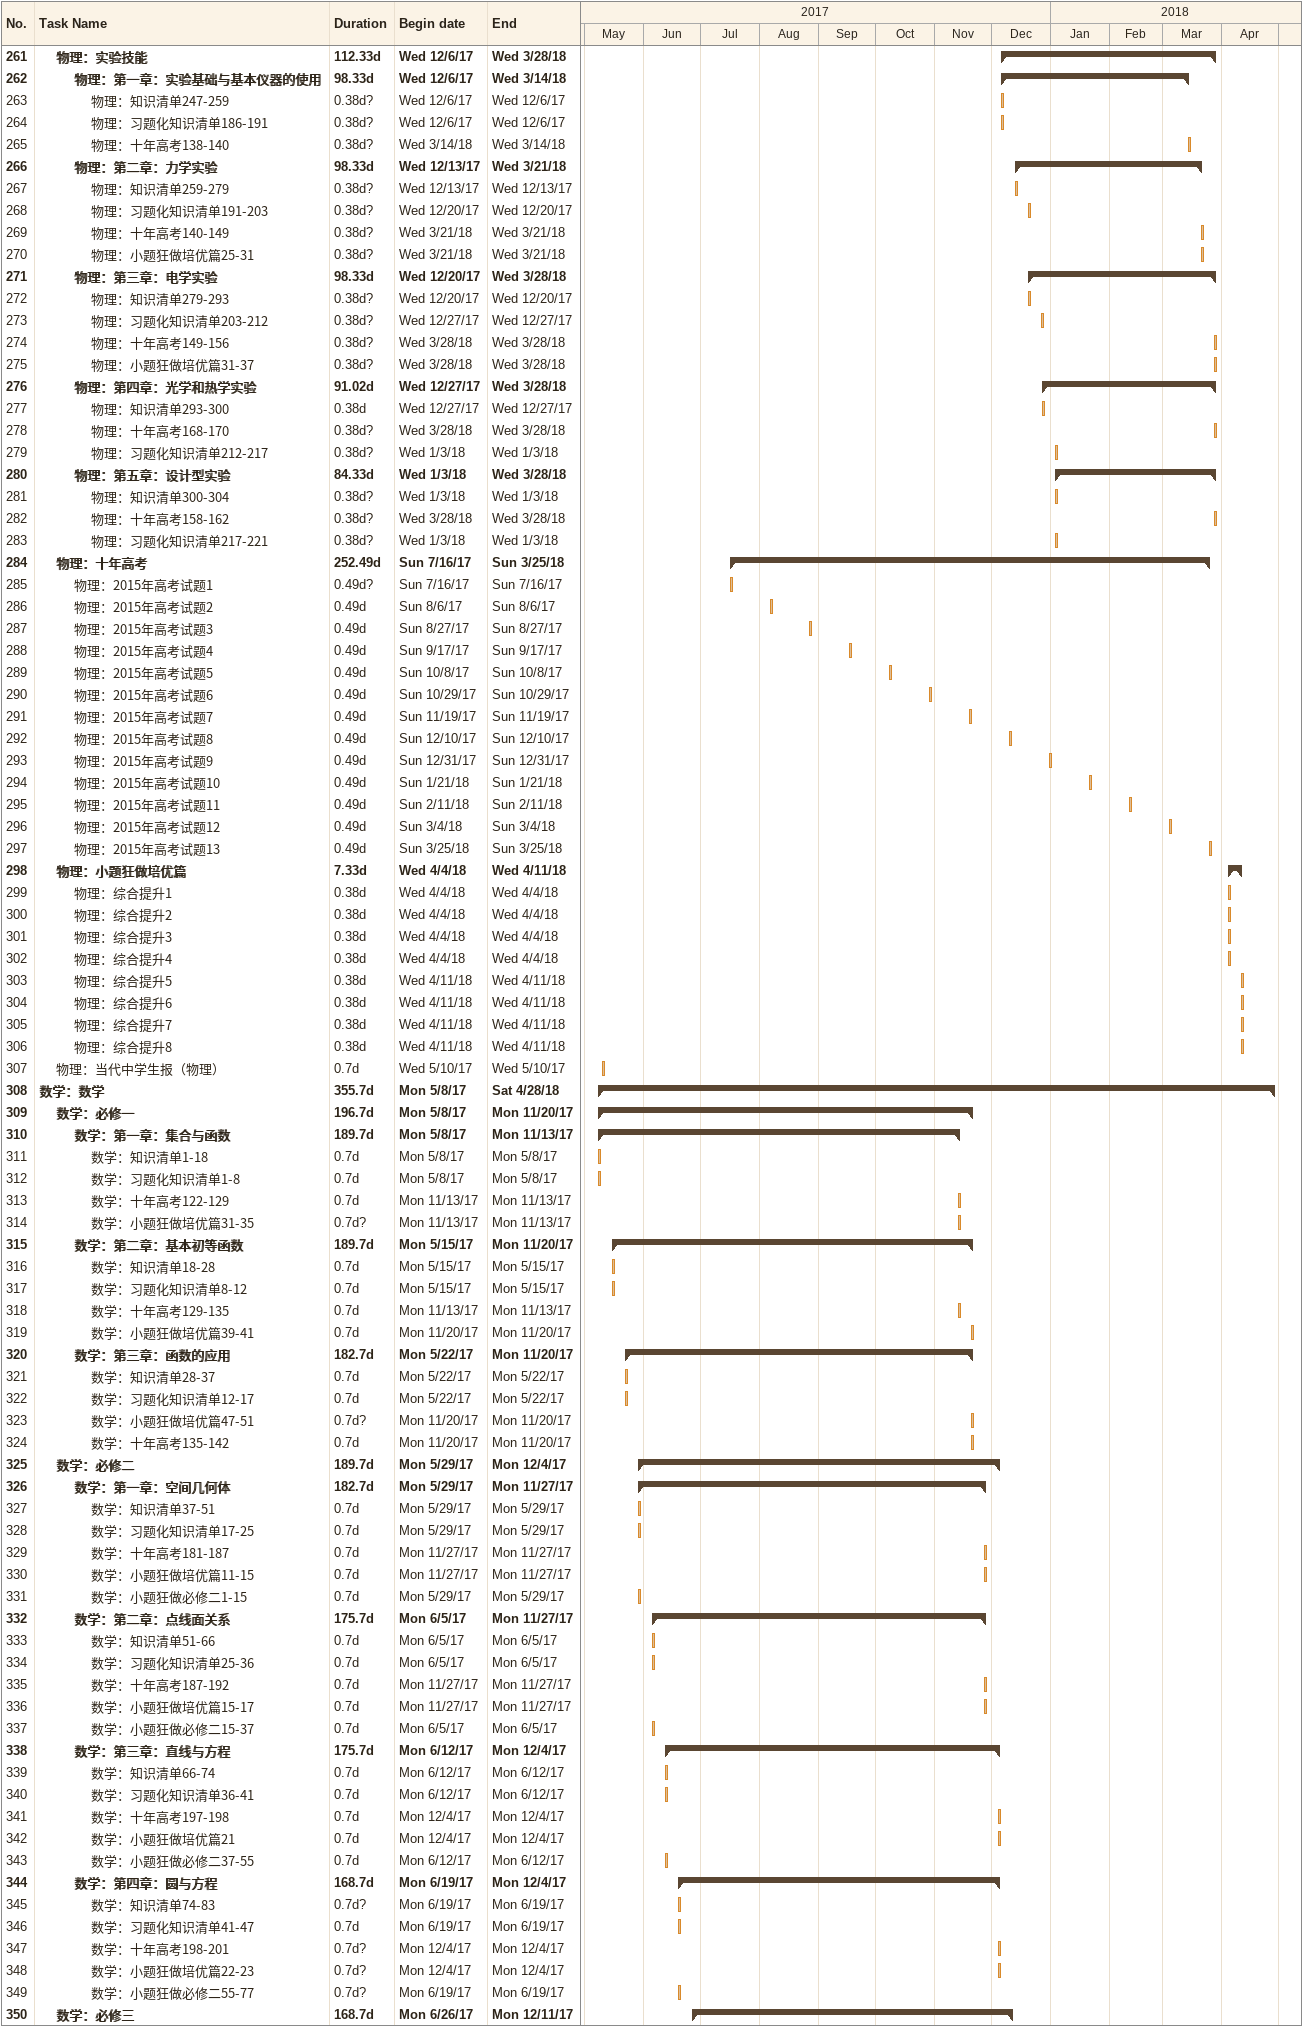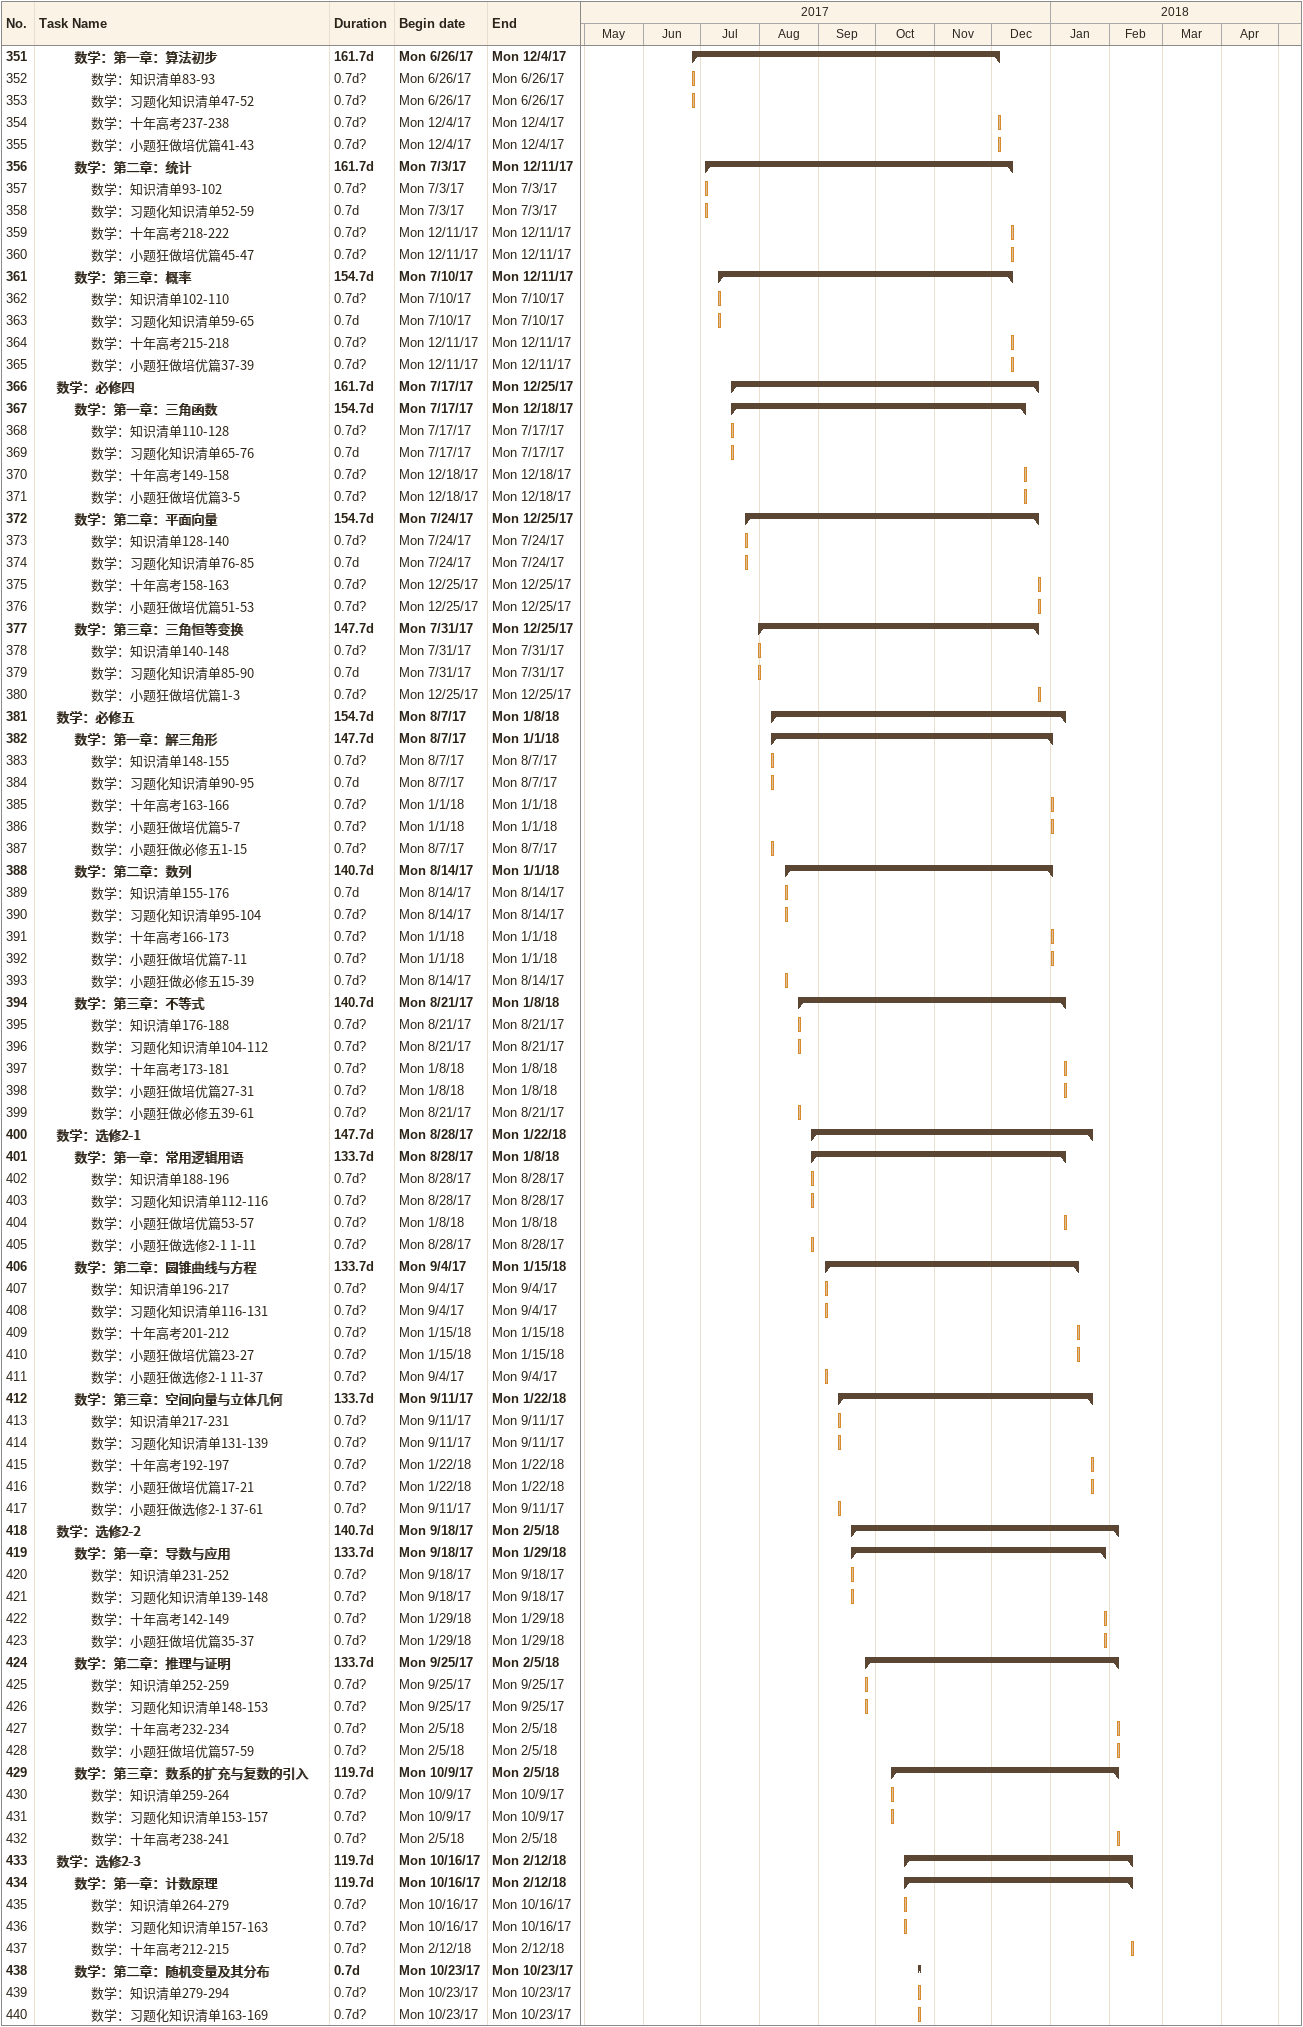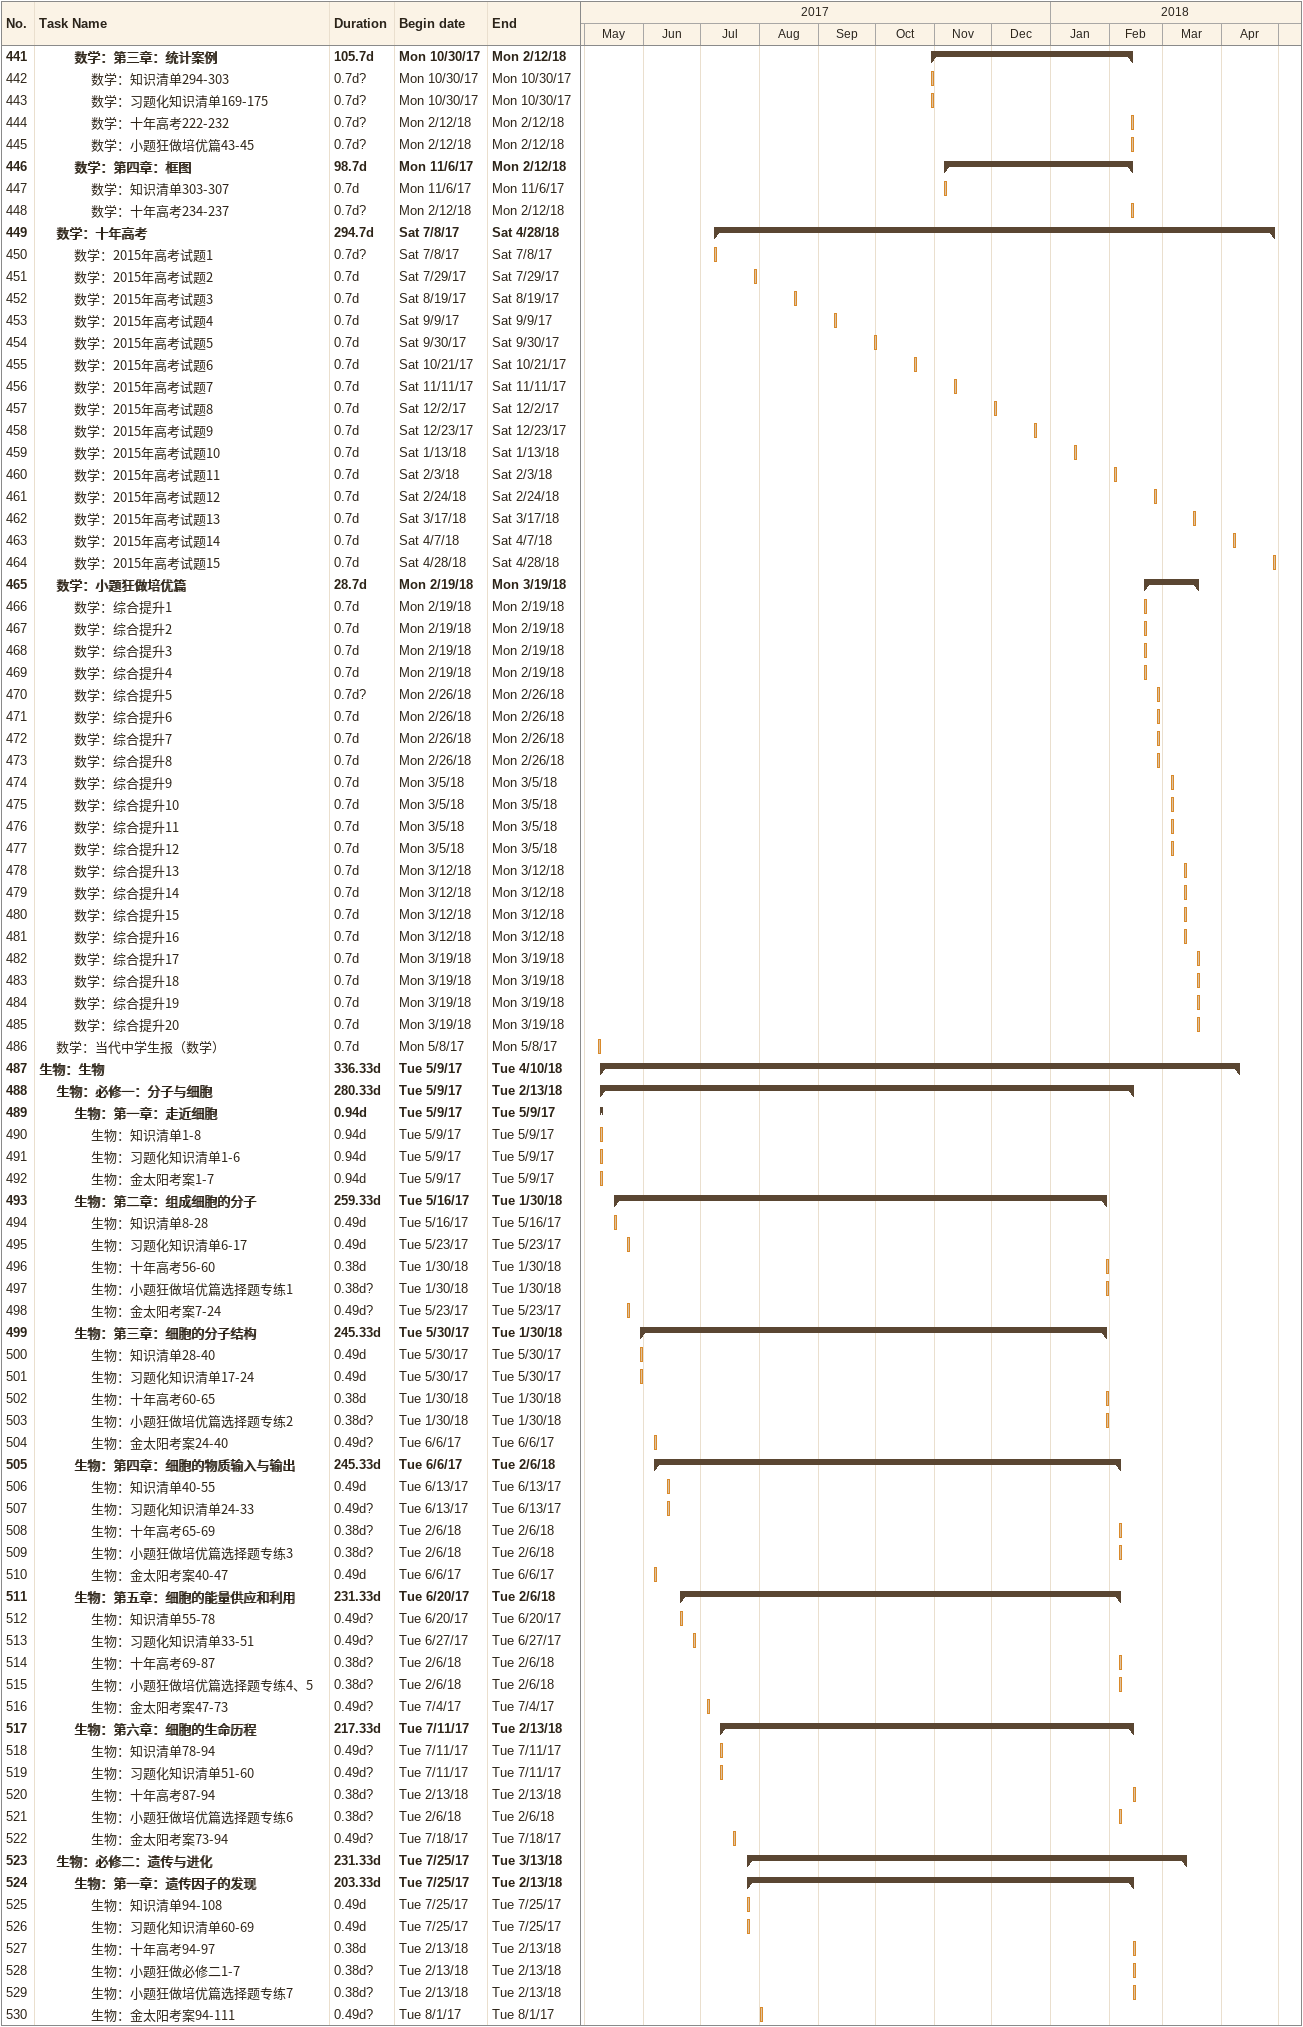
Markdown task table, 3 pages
| ID | Level | Task | Duration | Start | Finish |
|---|---|---|---|---|---|
| 261 | 2 | **物理：实验技能** | 112.33d | 2017-12-06 | 2018-03-28 |
| 262 | 3 | **物理：第一章：实验基础与基本仪器的使用** | 98.33d | 2017-12-06 | 2018-03-14 |
| 263 | 4 | 物理：知识清单247-259 | 0.38d? | 2017-12-06 | 2017-12-06 |
| 264 | 4 | 物理：习题化知识清单186-191 | 0.38d? | 2017-12-06 | 2017-12-06 |
| 265 | 4 | 物理：十年高考138-140 | 0.38d? | 2018-03-14 | 2018-03-14 |
| 266 | 3 | **物理：第二章：力学实验** | 98.33d | 2017-12-13 | 2018-03-21 |
| 267 | 4 | 物理：知识清单259-279 | 0.38d? | 2017-12-13 | 2017-12-13 |
| 268 | 4 | 物理：习题化知识清单191-203 | 0.38d? | 2017-12-20 | 2017-12-20 |
| 269 | 4 | 物理：十年高考140-149 | 0.38d? | 2018-03-21 | 2018-03-21 |
| 270 | 4 | 物理：小题狂做培优篇25-31 | 0.38d? | 2018-03-21 | 2018-03-21 |
| 271 | 3 | **物理：第三章：电学实验** | 98.33d | 2017-12-20 | 2018-03-28 |
| 272 | 4 | 物理：知识清单279-293 | 0.38d? | 2017-12-20 | 2017-12-20 |
| 273 | 4 | 物理：习题化知识清单203-212 | 0.38d? | 2017-12-27 | 2017-12-27 |
| 274 | 4 | 物理：十年高考149-156 | 0.38d? | 2018-03-28 | 2018-03-28 |
| 275 | 4 | 物理：小题狂做培优篇31-37 | 0.38d? | 2018-03-28 | 2018-03-28 |
| 276 | 3 | **物理：第四章：光学和热学实验** | 91.02d | 2017-12-27 | 2018-03-28 |
| 277 | 4 | 物理：知识清单293-300 | 0.38d | 2017-12-27 | 2017-12-27 |
| 278 | 4 | 物理：十年高考168-170 | 0.38d? | 2018-03-28 | 2018-03-28 |
| 279 | 4 | 物理：习题化知识清单212-217 | 0.38d? | 2018-01-03 | 2018-01-03 |
| 280 | 3 | **物理：第五章：设计型实验** | 84.33d | 2018-01-03 | 2018-03-28 |
| 281 | 4 | 物理：知识清单300-304 | 0.38d? | 2018-01-03 | 2018-01-03 |
| 282 | 4 | 物理：十年高考158-162 | 0.38d? | 2018-03-28 | 2018-03-28 |
| 283 | 4 | 物理：习题化知识清单217-221 | 0.38d? | 2018-01-03 | 2018-01-03 |
| 284 | 2 | **物理：十年高考** | 252.49d | 2017-07-16 | 2018-03-25 |
| 285 | 3 | 物理：2015年高考试题1 | 0.49d? | 2017-07-16 | 2017-07-16 |
| 286 | 3 | 物理：2015年高考试题2 | 0.49d | 2017-08-06 | 2017-08-06 |
| 287 | 3 | 物理：2015年高考试题3 | 0.49d | 2017-08-27 | 2017-08-27 |
| 288 | 3 | 物理：2015年高考试题4 | 0.49d | 2017-09-17 | 2017-09-17 |
| 289 | 3 | 物理：2015年高考试题5 | 0.49d | 2017-10-08 | 2017-10-08 |
| 290 | 3 | 物理：2015年高考试题6 | 0.49d | 2017-10-29 | 2017-10-29 |
| 291 | 3 | 物理：2015年高考试题7 | 0.49d | 2017-11-19 | 2017-11-19 |
| 292 | 3 | 物理：2015年高考试题8 | 0.49d | 2017-12-10 | 2017-12-10 |
| 293 | 3 | 物理：2015年高考试题9 | 0.49d | 2017-12-31 | 2017-12-31 |
| 294 | 3 | 物理：2015年高考试题10 | 0.49d | 2018-01-21 | 2018-01-21 |
| 295 | 3 | 物理：2015年高考试题11 | 0.49d | 2018-02-11 | 2018-02-11 |
| 296 | 3 | 物理：2015年高考试题12 | 0.49d | 2018-03-04 | 2018-03-04 |
| 297 | 3 | 物理：2015年高考试题13 | 0.49d | 2018-03-25 | 2018-03-25 |
| 298 | 2 | **物理：小题狂做培优篇** | 7.33d | 2018-04-04 | 2018-04-11 |
| 299 | 3 | 物理：综合提升1 | 0.38d | 2018-04-04 | 2018-04-04 |
| 300 | 3 | 物理：综合提升2 | 0.38d | 2018-04-04 | 2018-04-04 |
| 301 | 3 | 物理：综合提升3 | 0.38d | 2018-04-04 | 2018-04-04 |
| 302 | 3 | 物理：综合提升4 | 0.38d | 2018-04-04 | 2018-04-04 |
| 303 | 3 | 物理：综合提升5 | 0.38d | 2018-04-11 | 2018-04-11 |
| 304 | 3 | 物理：综合提升6 | 0.38d | 2018-04-11 | 2018-04-11 |
| 305 | 3 | 物理：综合提升7 | 0.38d | 2018-04-11 | 2018-04-11 |
| 306 | 3 | 物理：综合提升8 | 0.38d | 2018-04-11 | 2018-04-11 |
| 307 | 2 | 物理：当代中学生报（物理） | 0.7d | 2017-05-10 | 2017-05-10 |
| 308 | 1 | **数学：数学** | 355.7d | 2017-05-08 | 2018-04-28 |
| 309 | 2 | **数学：必修一** | 196.7d | 2017-05-08 | 2017-11-20 |
| 310 | 3 | **数学：第一章：集合与函数** | 189.7d | 2017-05-08 | 2017-11-13 |
| 311 | 4 | 数学：知识清单1-18 | 0.7d | 2017-05-08 | 2017-05-08 |
| 312 | 4 | 数学：习题化知识清单1-8 | 0.7d | 2017-05-08 | 2017-05-08 |
| 313 | 4 | 数学：十年高考122-129 | 0.7d | 2017-11-13 | 2017-11-13 |
| 314 | 4 | 数学：小题狂做培优篇31-35 | 0.7d? | 2017-11-13 | 2017-11-13 |
| 315 | 3 | **数学：第二章：基本初等函数** | 189.7d | 2017-05-15 | 2017-11-20 |
| 316 | 4 | 数学：知识清单18-28 | 0.7d | 2017-05-15 | 2017-05-15 |
| 317 | 4 | 数学：习题化知识清单8-12 | 0.7d | 2017-05-15 | 2017-05-15 |
| 318 | 4 | 数学：十年高考129-135 | 0.7d | 2017-11-13 | 2017-11-13 |
| 319 | 4 | 数学：小题狂做培优篇39-41 | 0.7d | 2017-11-20 | 2017-11-20 |
| 320 | 3 | **数学：第三章：函数的应用** | 182.7d | 2017-05-22 | 2017-11-20 |
| 321 | 4 | 数学：知识清单28-37 | 0.7d | 2017-05-22 | 2017-05-22 |
| 322 | 4 | 数学：习题化知识清单12-17 | 0.7d | 2017-05-22 | 2017-05-22 |
| 323 | 4 | 数学：小题狂做培优篇47-51 | 0.7d? | 2017-11-20 | 2017-11-20 |
| 324 | 4 | 数学：十年高考135-142 | 0.7d | 2017-11-20 | 2017-11-20 |
| 325 | 2 | **数学：必修二** | 189.7d | 2017-05-29 | 2017-12-04 |
| 326 | 3 | **数学：第一章：空间几何体** | 182.7d | 2017-05-29 | 2017-11-27 |
| 327 | 4 | 数学：知识清单37-51 | 0.7d | 2017-05-29 | 2017-05-29 |
| 328 | 4 | 数学：习题化知识清单17-25 | 0.7d | 2017-05-29 | 2017-05-29 |
| 329 | 4 | 数学：十年高考181-187 | 0.7d | 2017-11-27 | 2017-11-27 |
| 330 | 4 | 数学：小题狂做培优篇11-15 | 0.7d | 2017-11-27 | 2017-11-27 |
| 331 | 4 | 数学：小题狂做必修二1-15 | 0.7d | 2017-05-29 | 2017-05-29 |
| 332 | 3 | **数学：第二章：点线面关系** | 175.7d | 2017-06-05 | 2017-11-27 |
| 333 | 4 | 数学：知识清单51-66 | 0.7d | 2017-06-05 | 2017-06-05 |
| 334 | 4 | 数学：习题化知识清单25-36 | 0.7d | 2017-06-05 | 2017-06-05 |
| 335 | 4 | 数学：十年高考187-192 | 0.7d | 2017-11-27 | 2017-11-27 |
| 336 | 4 | 数学：小题狂做培优篇15-17 | 0.7d | 2017-11-27 | 2017-11-27 |
| 337 | 4 | 数学：小题狂做必修二15-37 | 0.7d | 2017-06-05 | 2017-06-05 |
| 338 | 3 | **数学：第三章：直线与方程** | 175.7d | 2017-06-12 | 2017-12-04 |
| 339 | 4 | 数学：知识清单66-74 | 0.7d | 2017-06-12 | 2017-06-12 |
| 340 | 4 | 数学：习题化知识清单36-41 | 0.7d | 2017-06-12 | 2017-06-12 |
| 341 | 4 | 数学：十年高考197-198 | 0.7d | 2017-12-04 | 2017-12-04 |
| 342 | 4 | 数学：小题狂做培优篇21 | 0.7d | 2017-12-04 | 2017-12-04 |
| 343 | 4 | 数学：小题狂做必修二37-55 | 0.7d | 2017-06-12 | 2017-06-12 |
| 344 | 3 | **数学：第四章：圆与方程** | 168.7d | 2017-06-19 | 2017-12-04 |
| 345 | 4 | 数学：知识清单74-83 | 0.7d? | 2017-06-19 | 2017-06-19 |
| 346 | 4 | 数学：习题化知识清单41-47 | 0.7d | 2017-06-19 | 2017-06-19 |
| 347 | 4 | 数学：十年高考198-201 | 0.7d? | 2017-12-04 | 2017-12-04 |
| 348 | 4 | 数学：小题狂做培优篇22-23 | 0.7d? | 2017-12-04 | 2017-12-04 |
| 349 | 4 | 数学：小题狂做必修二55-77 | 0.7d? | 2017-06-19 | 2017-06-19 |
| 350 | 2 | **数学：必修三** | 168.7d | 2017-06-26 | 2017-12-11 |
| 351 | 3 | **数学：第一章：算法初步** | 161.7d | 2017-06-26 | 2017-12-04 |
| 352 | 4 | 数学：知识清单83-93 | 0.7d? | 2017-06-26 | 2017-06-26 |
| 353 | 4 | 数学：习题化知识清单47-52 | 0.7d? | 2017-06-26 | 2017-06-26 |
| 354 | 4 | 数学：十年高考237-238 | 0.7d? | 2017-12-04 | 2017-12-04 |
| 355 | 4 | 数学：小题狂做培优篇41-43 | 0.7d? | 2017-12-04 | 2017-12-04 |
| 356 | 3 | **数学：第二章：统计** | 161.7d | 2017-07-03 | 2017-12-11 |
| 357 | 4 | 数学：知识清单93-102 | 0.7d? | 2017-07-03 | 2017-07-03 |
| 358 | 4 | 数学：习题化知识清单52-59 | 0.7d | 2017-07-03 | 2017-07-03 |
| 359 | 4 | 数学：十年高考218-222 | 0.7d? | 2017-12-11 | 2017-12-11 |
| 360 | 4 | 数学：小题狂做培优篇45-47 | 0.7d? | 2017-12-11 | 2017-12-11 |
| 361 | 3 | **数学：第三章：概率** | 154.7d | 2017-07-10 | 2017-12-11 |
| 362 | 4 | 数学：知识清单102-110 | 0.7d? | 2017-07-10 | 2017-07-10 |
| 363 | 4 | 数学：习题化知识清单59-65 | 0.7d | 2017-07-10 | 2017-07-10 |
| 364 | 4 | 数学：十年高考215-218 | 0.7d? | 2017-12-11 | 2017-12-11 |
| 365 | 4 | 数学：小题狂做培优篇37-39 | 0.7d? | 2017-12-11 | 2017-12-11 |
| 366 | 2 | **数学：必修四** | 161.7d | 2017-07-17 | 2017-12-25 |
| 367 | 3 | **数学：第一章：三角函数** | 154.7d | 2017-07-17 | 2017-12-18 |
| 368 | 4 | 数学：知识清单110-128 | 0.7d? | 2017-07-17 | 2017-07-17 |
| 369 | 4 | 数学：习题化知识清单65-76 | 0.7d | 2017-07-17 | 2017-07-17 |
| 370 | 4 | 数学：十年高考149-158 | 0.7d? | 2017-12-18 | 2017-12-18 |
| 371 | 4 | 数学：小题狂做培优篇3-5 | 0.7d? | 2017-12-18 | 2017-12-18 |
| 372 | 3 | **数学：第二章：平面向量** | 154.7d | 2017-07-24 | 2017-12-25 |
| 373 | 4 | 数学：知识清单128-140 | 0.7d? | 2017-07-24 | 2017-07-24 |
| 374 | 4 | 数学：习题化知识清单76-85 | 0.7d | 2017-07-24 | 2017-07-24 |
| 375 | 4 | 数学：十年高考158-163 | 0.7d? | 2017-12-25 | 2017-12-25 |
| 376 | 4 | 数学：小题狂做培优篇51-53 | 0.7d? | 2017-12-25 | 2017-12-25 |
| 377 | 3 | **数学：第三章：三角恒等变换** | 147.7d | 2017-07-31 | 2017-12-25 |
| 378 | 4 | 数学：知识清单140-148 | 0.7d? | 2017-07-31 | 2017-07-31 |
| 379 | 4 | 数学：习题化知识清单85-90 | 0.7d | 2017-07-31 | 2017-07-31 |
| 380 | 4 | 数学：小题狂做培优篇1-3 | 0.7d? | 2017-12-25 | 2017-12-25 |
| 381 | 2 | **数学：必修五** | 154.7d | 2017-08-07 | 2018-01-08 |
| 382 | 3 | **数学：第一章：解三角形** | 147.7d | 2017-08-07 | 2018-01-01 |
| 383 | 4 | 数学：知识清单148-155 | 0.7d? | 2017-08-07 | 2017-08-07 |
| 384 | 4 | 数学：习题化知识清单90-95 | 0.7d | 2017-08-07 | 2017-08-07 |
| 385 | 4 | 数学：十年高考163-166 | 0.7d? | 2018-01-01 | 2018-01-01 |
| 386 | 4 | 数学：小题狂做培优篇5-7 | 0.7d? | 2018-01-01 | 2018-01-01 |
| 387 | 4 | 数学：小题狂做必修五1-15 | 0.7d? | 2017-08-07 | 2017-08-07 |
| 388 | 3 | **数学：第二章：数列** | 140.7d | 2017-08-14 | 2018-01-01 |
| 389 | 4 | 数学：知识清单155-176 | 0.7d | 2017-08-14 | 2017-08-14 |
| 390 | 4 | 数学：习题化知识清单95-104 | 0.7d? | 2017-08-14 | 2017-08-14 |
| 391 | 4 | 数学：十年高考166-173 | 0.7d? | 2018-01-01 | 2018-01-01 |
| 392 | 4 | 数学：小题狂做培优篇7-11 | 0.7d? | 2018-01-01 | 2018-01-01 |
| 393 | 4 | 数学：小题狂做必修五15-39 | 0.7d? | 2017-08-14 | 2017-08-14 |
| 394 | 3 | **数学：第三章：不等式** | 140.7d | 2017-08-21 | 2018-01-08 |
| 395 | 4 | 数学：知识清单176-188 | 0.7d? | 2017-08-21 | 2017-08-21 |
| 396 | 4 | 数学：习题化知识清单104-112 | 0.7d? | 2017-08-21 | 2017-08-21 |
| 397 | 4 | 数学：十年高考173-181 | 0.7d? | 2018-01-08 | 2018-01-08 |
| 398 | 4 | 数学：小题狂做培优篇27-31 | 0.7d? | 2018-01-08 | 2018-01-08 |
| 399 | 4 | 数学：小题狂做必修五39-61 | 0.7d? | 2017-08-21 | 2017-08-21 |
| 400 | 2 | **数学：选修2-1** | 147.7d | 2017-08-28 | 2018-01-22 |
| 401 | 3 | **数学：第一章：常用逻辑用语** | 133.7d | 2017-08-28 | 2018-01-08 |
| 402 | 4 | 数学：知识清单188-196 | 0.7d? | 2017-08-28 | 2017-08-28 |
| 403 | 4 | 数学：习题化知识清单112-116 | 0.7d? | 2017-08-28 | 2017-08-28 |
| 404 | 4 | 数学：小题狂做培优篇53-57 | 0.7d? | 2018-01-08 | 2018-01-08 |
| 405 | 4 | 数学：小题狂做选修2-1 1-11 | 0.7d? | 2017-08-28 | 2017-08-28 |
| 406 | 3 | **数学：第二章：圆锥曲线与方程** | 133.7d | 2017-09-04 | 2018-01-15 |
| 407 | 4 | 数学：知识清单196-217 | 0.7d? | 2017-09-04 | 2017-09-04 |
| 408 | 4 | 数学：习题化知识清单116-131 | 0.7d? | 2017-09-04 | 2017-09-04 |
| 409 | 4 | 数学：十年高考201-212 | 0.7d? | 2018-01-15 | 2018-01-15 |
| 410 | 4 | 数学：小题狂做培优篇23-27 | 0.7d? | 2018-01-15 | 2018-01-15 |
| 411 | 4 | 数学：小题狂做选修2-1 11-37 | 0.7d? | 2017-09-04 | 2017-09-04 |
| 412 | 3 | **数学：第三章：空间向量与立体几何** | 133.7d | 2017-09-11 | 2018-01-22 |
| 413 | 4 | 数学：知识清单217-231 | 0.7d? | 2017-09-11 | 2017-09-11 |
| 414 | 4 | 数学：习题化知识清单131-139 | 0.7d? | 2017-09-11 | 2017-09-11 |
| 415 | 4 | 数学：十年高考192-197 | 0.7d? | 2018-01-22 | 2018-01-22 |
| 416 | 4 | 数学：小题狂做培优篇17-21 | 0.7d? | 2018-01-22 | 2018-01-22 |
| 417 | 4 | 数学：小题狂做选修2-1 37-61 | 0.7d? | 2017-09-11 | 2017-09-11 |
| 418 | 2 | **数学：选修2-2** | 140.7d | 2017-09-18 | 2018-02-05 |
| 419 | 3 | **数学：第一章：导数与应用** | 133.7d | 2017-09-18 | 2018-01-29 |
| 420 | 4 | 数学：知识清单231-252 | 0.7d? | 2017-09-18 | 2017-09-18 |
| 421 | 4 | 数学：习题化知识清单139-148 | 0.7d? | 2017-09-18 | 2017-09-18 |
| 422 | 4 | 数学：十年高考142-149 | 0.7d? | 2018-01-29 | 2018-01-29 |
| 423 | 4 | 数学：小题狂做培优篇35-37 | 0.7d? | 2018-01-29 | 2018-01-29 |
| 424 | 3 | **数学：第二章：推理与证明** | 133.7d | 2017-09-25 | 2018-02-05 |
| 425 | 4 | 数学：知识清单252-259 | 0.7d? | 2017-09-25 | 2017-09-25 |
| 426 | 4 | 数学：习题化知识清单148-153 | 0.7d? | 2017-09-25 | 2017-09-25 |
| 427 | 4 | 数学：十年高考232-234 | 0.7d? | 2018-02-05 | 2018-02-05 |
| 428 | 4 | 数学：小题狂做培优篇57-59 | 0.7d? | 2018-02-05 | 2018-02-05 |
| 429 | 3 | **数学：第三章：数系的扩充与复数的引入** | 119.7d | 2017-10-09 | 2018-02-05 |
| 430 | 4 | 数学：知识清单259-264 | 0.7d? | 2017-10-09 | 2017-10-09 |
| 431 | 4 | 数学：习题化知识清单153-157 | 0.7d? | 2017-10-09 | 2017-10-09 |
| 432 | 4 | 数学：十年高考238-241 | 0.7d? | 2018-02-05 | 2018-02-05 |
| 433 | 2 | **数学：选修2-3** | 119.7d | 2017-10-16 | 2018-02-12 |
| 434 | 3 | **数学：第一章：计数原理** | 119.7d | 2017-10-16 | 2018-02-12 |
| 435 | 4 | 数学：知识清单264-279 | 0.7d? | 2017-10-16 | 2017-10-16 |
| 436 | 4 | 数学：习题化知识清单157-163 | 0.7d? | 2017-10-16 | 2017-10-16 |
| 437 | 4 | 数学：十年高考212-215 | 0.7d? | 2018-02-12 | 2018-02-12 |
| 438 | 3 | **数学：第二章：随机变量及其分布** | 0.7d | 2017-10-23 | 2017-10-23 |
| 439 | 4 | 数学：知识清单279-294 | 0.7d? | 2017-10-23 | 2017-10-23 |
| 440 | 4 | 数学：习题化知识清单163-169 | 0.7d? | 2017-10-23 | 2017-10-23 |
| 441 | 3 | **数学：第三章：统计案例** | 105.7d | 2017-10-30 | 2018-02-12 |
| 442 | 4 | 数学：知识清单294-303 | 0.7d? | 2017-10-30 | 2017-10-30 |
| 443 | 4 | 数学：习题化知识清单169-175 | 0.7d? | 2017-10-30 | 2017-10-30 |
| 444 | 4 | 数学：十年高考222-232 | 0.7d? | 2018-02-12 | 2018-02-12 |
| 445 | 4 | 数学：小题狂做培优篇43-45 | 0.7d? | 2018-02-12 | 2018-02-12 |
| 446 | 3 | **数学：第四章：框图** | 98.7d | 2017-11-06 | 2018-02-12 |
| 447 | 4 | 数学：知识清单303-307 | 0.7d | 2017-11-06 | 2017-11-06 |
| 448 | 4 | 数学：十年高考234-237 | 0.7d? | 2018-02-12 | 2018-02-12 |
| 449 | 2 | **数学：十年高考** | 294.7d | 2017-07-08 | 2018-04-28 |
| 450 | 3 | 数学：2015年高考试题1 | 0.7d? | 2017-07-08 | 2017-07-08 |
| 451 | 3 | 数学：2015年高考试题2 | 0.7d | 2017-07-29 | 2017-07-29 |
| 452 | 3 | 数学：2015年高考试题3 | 0.7d | 2017-08-19 | 2017-08-19 |
| 453 | 3 | 数学：2015年高考试题4 | 0.7d | 2017-09-09 | 2017-09-09 |
| 454 | 3 | 数学：2015年高考试题5 | 0.7d | 2017-09-30 | 2017-09-30 |
| 455 | 3 | 数学：2015年高考试题6 | 0.7d | 2017-10-21 | 2017-10-21 |
| 456 | 3 | 数学：2015年高考试题7 | 0.7d | 2017-11-11 | 2017-11-11 |
| 457 | 3 | 数学：2015年高考试题8 | 0.7d | 2017-12-02 | 2017-12-02 |
| 458 | 3 | 数学：2015年高考试题9 | 0.7d | 2017-12-23 | 2017-12-23 |
| 459 | 3 | 数学：2015年高考试题10 | 0.7d | 2018-01-13 | 2018-01-13 |
| 460 | 3 | 数学：2015年高考试题11 | 0.7d | 2018-02-03 | 2018-02-03 |
| 461 | 3 | 数学：2015年高考试题12 | 0.7d | 2018-02-24 | 2018-02-24 |
| 462 | 3 | 数学：2015年高考试题13 | 0.7d | 2018-03-17 | 2018-03-17 |
| 463 | 3 | 数学：2015年高考试题14 | 0.7d | 2018-04-07 | 2018-04-07 |
| 464 | 3 | 数学：2015年高考试题15 | 0.7d | 2018-04-28 | 2018-04-28 |
| 465 | 2 | **数学：小题狂做培优篇** | 28.7d | 2018-02-19 | 2018-03-19 |
| 466 | 3 | 数学：综合提升1 | 0.7d | 2018-02-19 | 2018-02-19 |
| 467 | 3 | 数学：综合提升2 | 0.7d | 2018-02-19 | 2018-02-19 |
| 468 | 3 | 数学：综合提升3 | 0.7d | 2018-02-19 | 2018-02-19 |
| 469 | 3 | 数学：综合提升4 | 0.7d | 2018-02-19 | 2018-02-19 |
| 470 | 3 | 数学：综合提升5 | 0.7d? | 2018-02-26 | 2018-02-26 |
| 471 | 3 | 数学：综合提升6 | 0.7d | 2018-02-26 | 2018-02-26 |
| 472 | 3 | 数学：综合提升7 | 0.7d | 2018-02-26 | 2018-02-26 |
| 473 | 3 | 数学：综合提升8 | 0.7d | 2018-02-26 | 2018-02-26 |
| 474 | 3 | 数学：综合提升9 | 0.7d | 2018-03-05 | 2018-03-05 |
| 475 | 3 | 数学：综合提升10 | 0.7d | 2018-03-05 | 2018-03-05 |
| 476 | 3 | 数学：综合提升11 | 0.7d | 2018-03-05 | 2018-03-05 |
| 477 | 3 | 数学：综合提升12 | 0.7d | 2018-03-05 | 2018-03-05 |
| 478 | 3 | 数学：综合提升13 | 0.7d | 2018-03-12 | 2018-03-12 |
| 479 | 3 | 数学：综合提升14 | 0.7d | 2018-03-12 | 2018-03-12 |
| 480 | 3 | 数学：综合提升15 | 0.7d | 2018-03-12 | 2018-03-12 |
| 481 | 3 | 数学：综合提升16 | 0.7d | 2018-03-12 | 2018-03-12 |
| 482 | 3 | 数学：综合提升17 | 0.7d | 2018-03-19 | 2018-03-19 |
| 483 | 3 | 数学：综合提升18 | 0.7d | 2018-03-19 | 2018-03-19 |
| 484 | 3 | 数学：综合提升19 | 0.7d | 2018-03-19 | 2018-03-19 |
| 485 | 3 | 数学：综合提升20 | 0.7d | 2018-03-19 | 2018-03-19 |
| 486 | 2 | 数学：当代中学生报（数学） | 0.7d | 2017-05-08 | 2017-05-08 |
| 487 | 1 | **生物：生物** | 336.33d | 2017-05-09 | 2018-04-10 |
| 488 | 2 | **生物：必修一：分子与细胞** | 280.33d | 2017-05-09 | 2018-02-13 |
| 489 | 3 | **生物：第一章：走近细胞** | 0.94d | 2017-05-09 | 2017-05-09 |
| 490 | 4 | 生物：知识清单1-8 | 0.94d | 2017-05-09 | 2017-05-09 |
| 491 | 4 | 生物：习题化知识清单1-6 | 0.94d | 2017-05-09 | 2017-05-09 |
| 492 | 4 | 生物：金太阳考案1-7 | 0.94d | 2017-05-09 | 2017-05-09 |
| 493 | 3 | **生物：第二章：组成细胞的分子** | 259.33d | 2017-05-16 | 2018-01-30 |
| 494 | 4 | 生物：知识清单8-28 | 0.49d | 2017-05-16 | 2017-05-16 |
| 495 | 4 | 生物：习题化知识清单6-17 | 0.49d | 2017-05-23 | 2017-05-23 |
| 496 | 4 | 生物：十年高考56-60 | 0.38d | 2018-01-30 | 2018-01-30 |
| 497 | 4 | 生物：小题狂做培优篇选择题专练1 | 0.38d? | 2018-01-30 | 2018-01-30 |
| 498 | 4 | 生物：金太阳考案7-24 | 0.49d? | 2017-05-23 | 2017-05-23 |
| 499 | 3 | **生物：第三章：细胞的分子结构** | 245.33d | 2017-05-30 | 2018-01-30 |
| 500 | 4 | 生物：知识清单28-40 | 0.49d | 2017-05-30 | 2017-05-30 |
| 501 | 4 | 生物：习题化知识清单17-24 | 0.49d | 2017-05-30 | 2017-05-30 |
| 502 | 4 | 生物：十年高考60-65 | 0.38d | 2018-01-30 | 2018-01-30 |
| 503 | 4 | 生物：小题狂做培优篇选择题专练2 | 0.38d? | 2018-01-30 | 2018-01-30 |
| 504 | 4 | 生物：金太阳考案24-40 | 0.49d? | 2017-06-06 | 2017-06-06 |
| 505 | 3 | **生物：第四章：细胞的物质输入与输出** | 245.33d | 2017-06-06 | 2018-02-06 |
| 506 | 4 | 生物：知识清单40-55 | 0.49d | 2017-06-13 | 2017-06-13 |
| 507 | 4 | 生物：习题化知识清单24-33 | 0.49d? | 2017-06-13 | 2017-06-13 |
| 508 | 4 | 生物：十年高考65-69 | 0.38d? | 2018-02-06 | 2018-02-06 |
| 509 | 4 | 生物：小题狂做培优篇选择题专练3 | 0.38d? | 2018-02-06 | 2018-02-06 |
| 510 | 4 | 生物：金太阳考案40-47 | 0.49d | 2017-06-06 | 2017-06-06 |
| 511 | 3 | **生物：第五章：细胞的能量供应和利用** | 231.33d | 2017-06-20 | 2018-02-06 |
| 512 | 4 | 生物：知识清单55-78 | 0.49d? | 2017-06-20 | 2017-06-20 |
| 513 | 4 | 生物：习题化知识清单33-51 | 0.49d? | 2017-06-27 | 2017-06-27 |
| 514 | 4 | 生物：十年高考69-87 | 0.38d? | 2018-02-06 | 2018-02-06 |
| 515 | 4 | 生物：小题狂做培优篇选择题专练4、5 | 0.38d? | 2018-02-06 | 2018-02-06 |
| 516 | 4 | 生物：金太阳考案47-73 | 0.49d? | 2017-07-04 | 2017-07-04 |
| 517 | 3 | **生物：第六章：细胞的生命历程** | 217.33d | 2017-07-11 | 2018-02-13 |
| 518 | 4 | 生物：知识清单78-94 | 0.49d? | 2017-07-11 | 2017-07-11 |
| 519 | 4 | 生物：习题化知识清单51-60 | 0.49d? | 2017-07-11 | 2017-07-11 |
| 520 | 4 | 生物：十年高考87-94 | 0.38d? | 2018-02-13 | 2018-02-13 |
| 521 | 4 | 生物：小题狂做培优篇选择题专练6 | 0.38d? | 2018-02-06 | 2018-02-06 |
| 522 | 4 | 生物：金太阳考案73-94 | 0.49d? | 2017-07-18 | 2017-07-18 |
| 523 | 2 | **生物：必修二：遗传与进化** | 231.33d | 2017-07-25 | 2018-03-13 |
| 524 | 3 | **生物：第一章：遗传因子的发现** | 203.33d | 2017-07-25 | 2018-02-13 |
| 525 | 4 | 生物：知识清单94-108 | 0.49d | 2017-07-25 | 2017-07-25 |
| 526 | 4 | 生物：习题化知识清单60-69 | 0.49d | 2017-07-25 | 2017-07-25 |
| 527 | 4 | 生物：十年高考94-97 | 0.38d | 2018-02-13 | 2018-02-13 |
| 528 | 4 | 生物：小题狂做必修二1-7 | 0.38d? | 2018-02-13 | 2018-02-13 |
| 529 | 4 | 生物：小题狂做培优篇选择题专练7 | 0.38d? | 2018-02-13 | 2018-02-13 |
| 530 | 4 | 生物：金太阳考案94-111 | 0.49d? | 2017-08-01 | 2017-08-01 |
